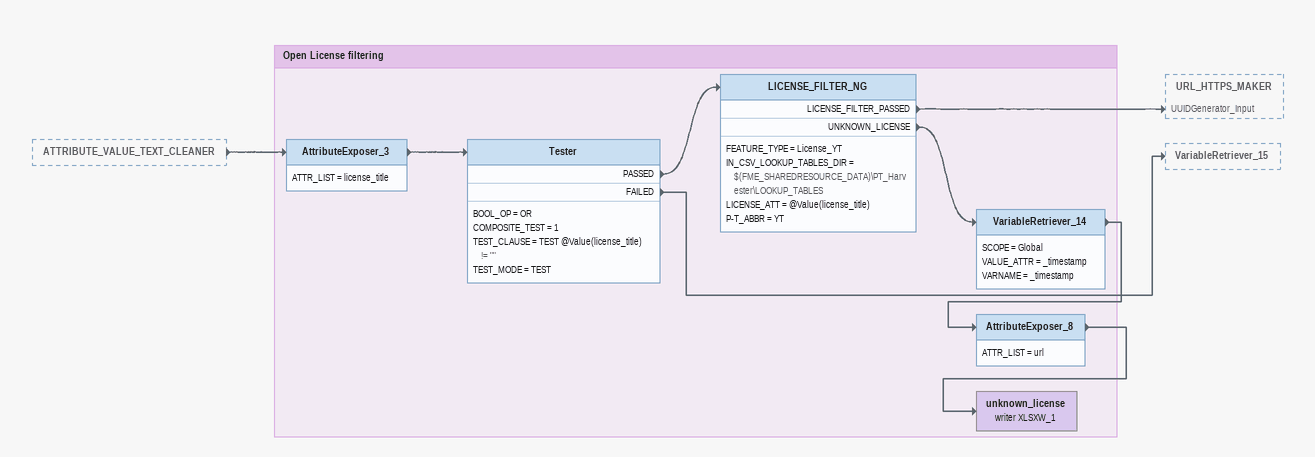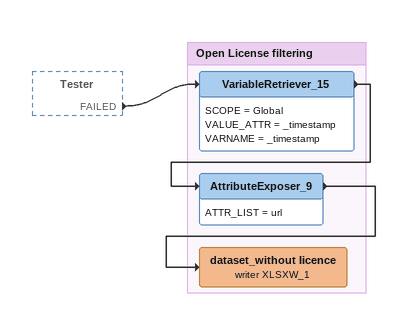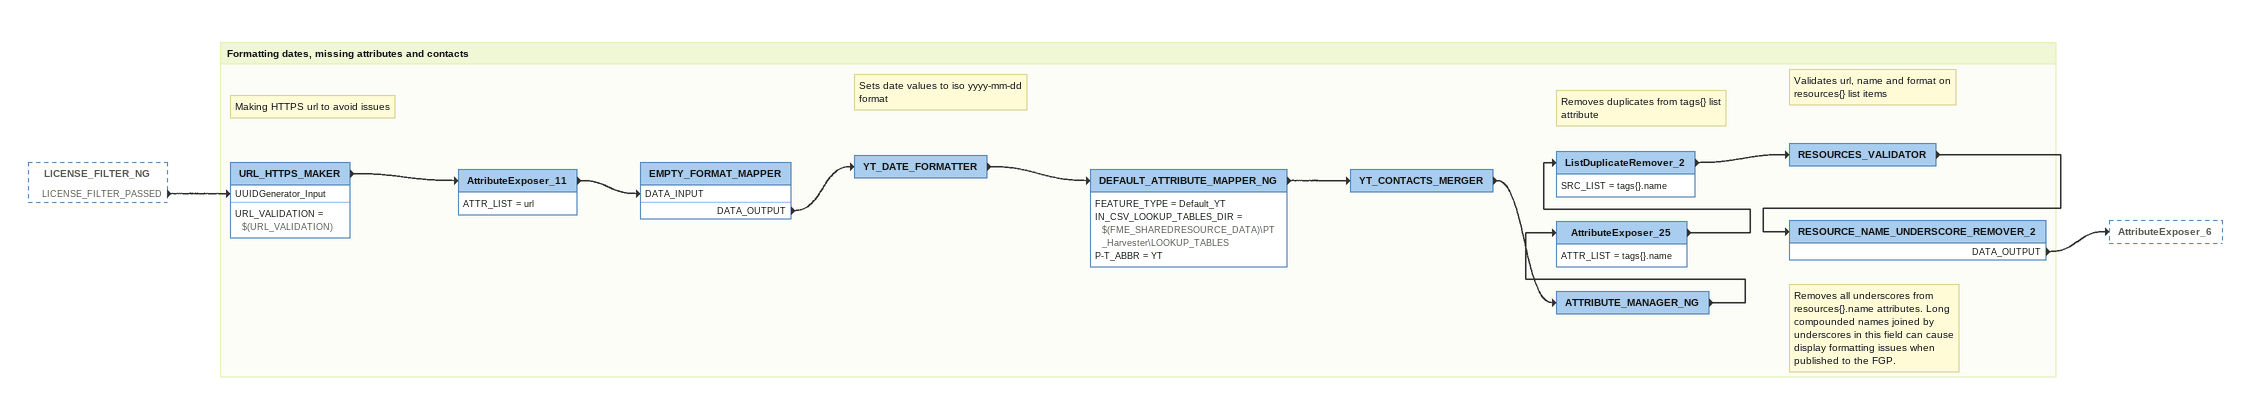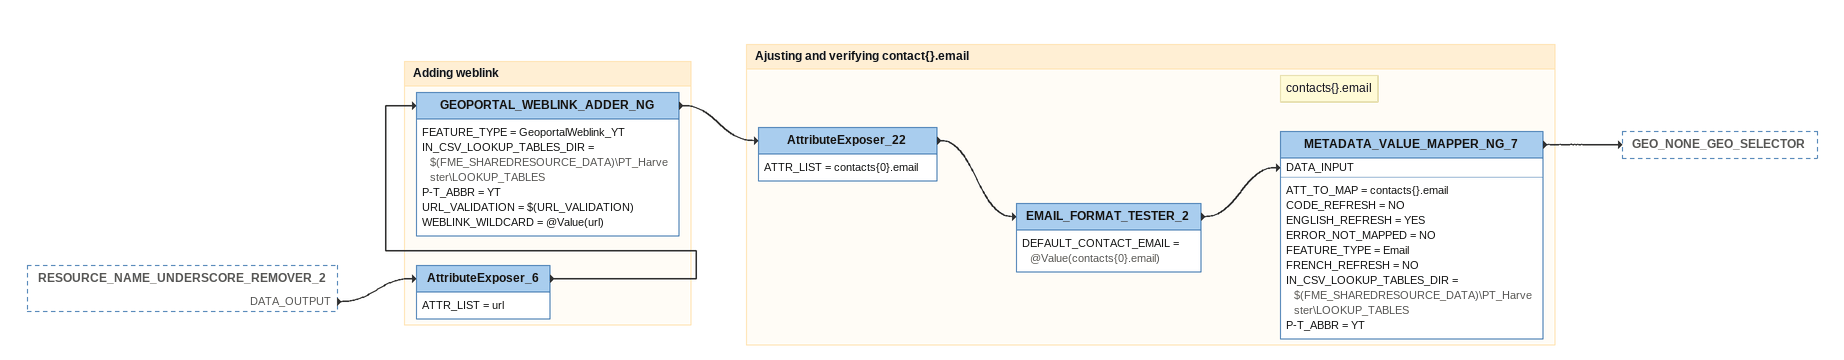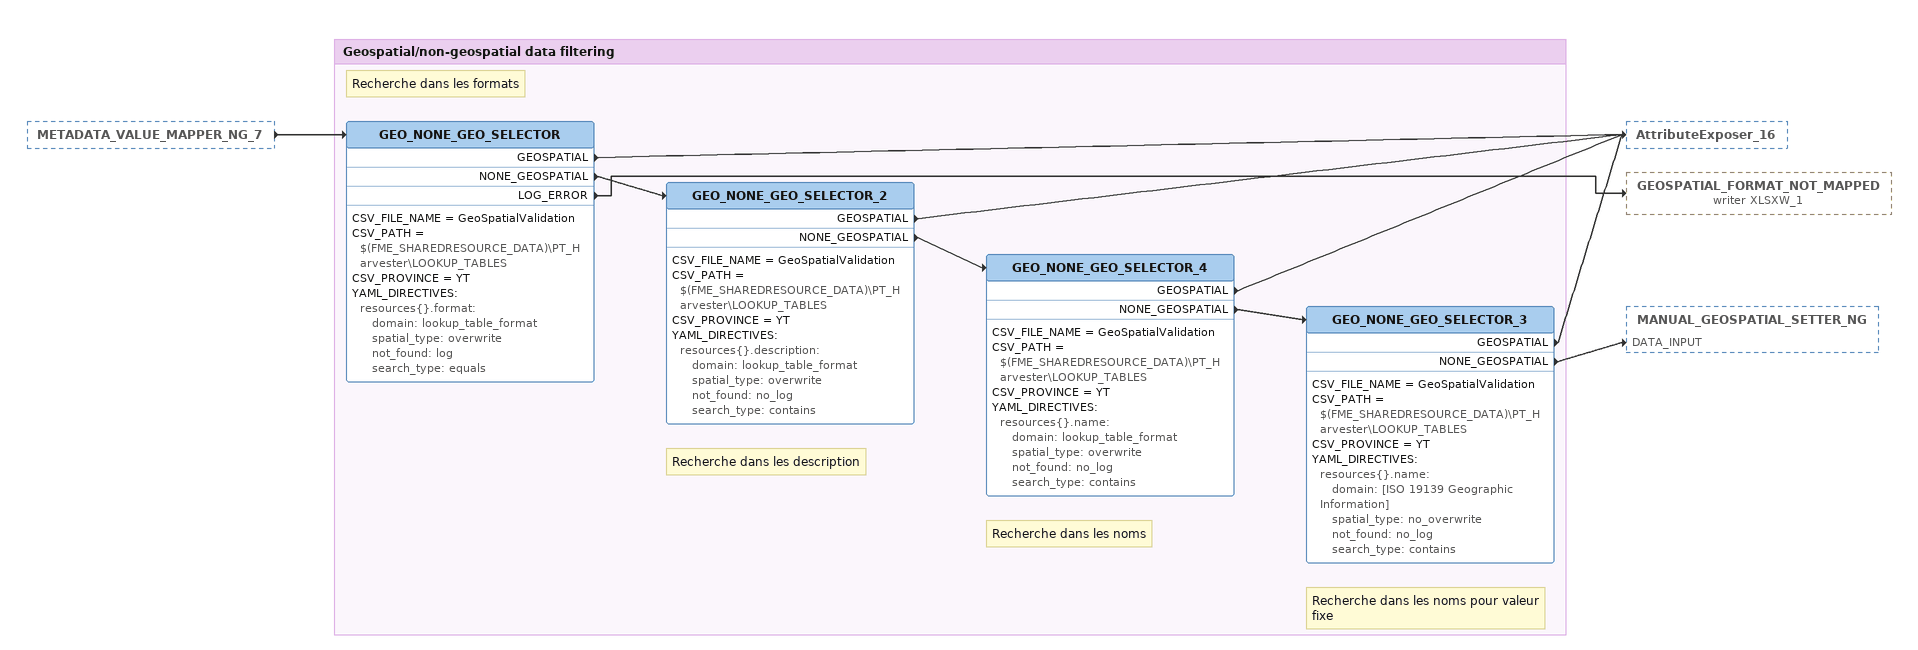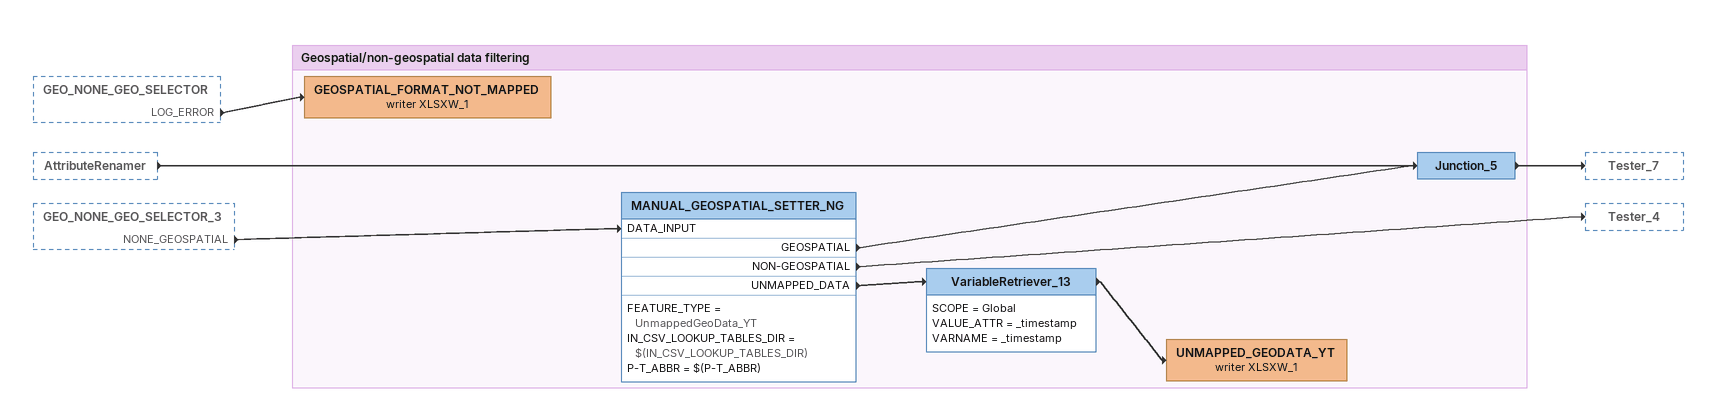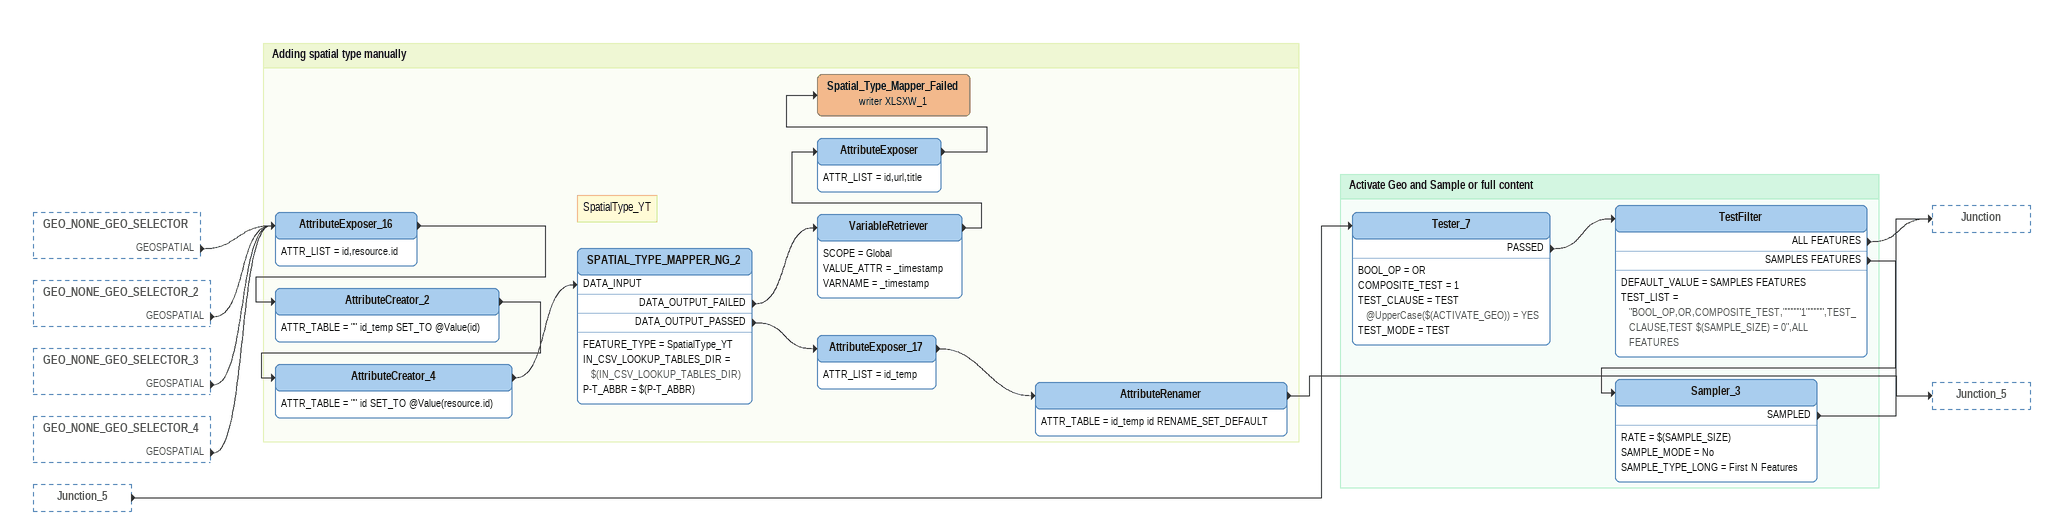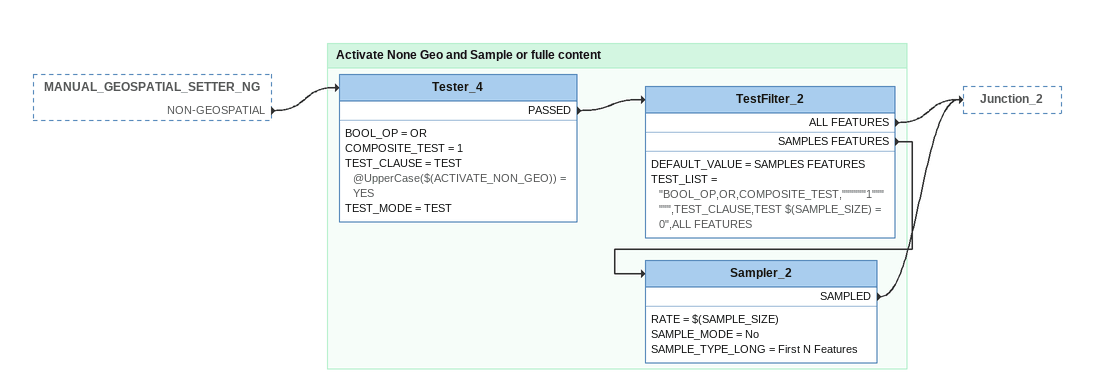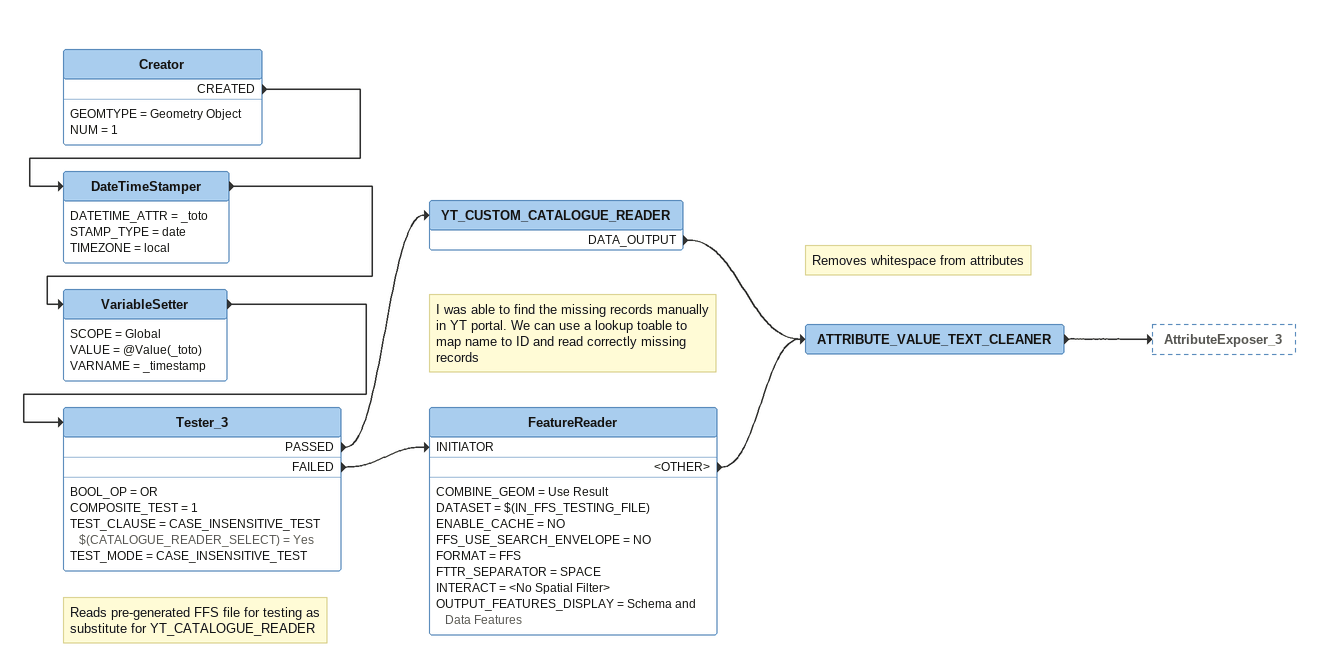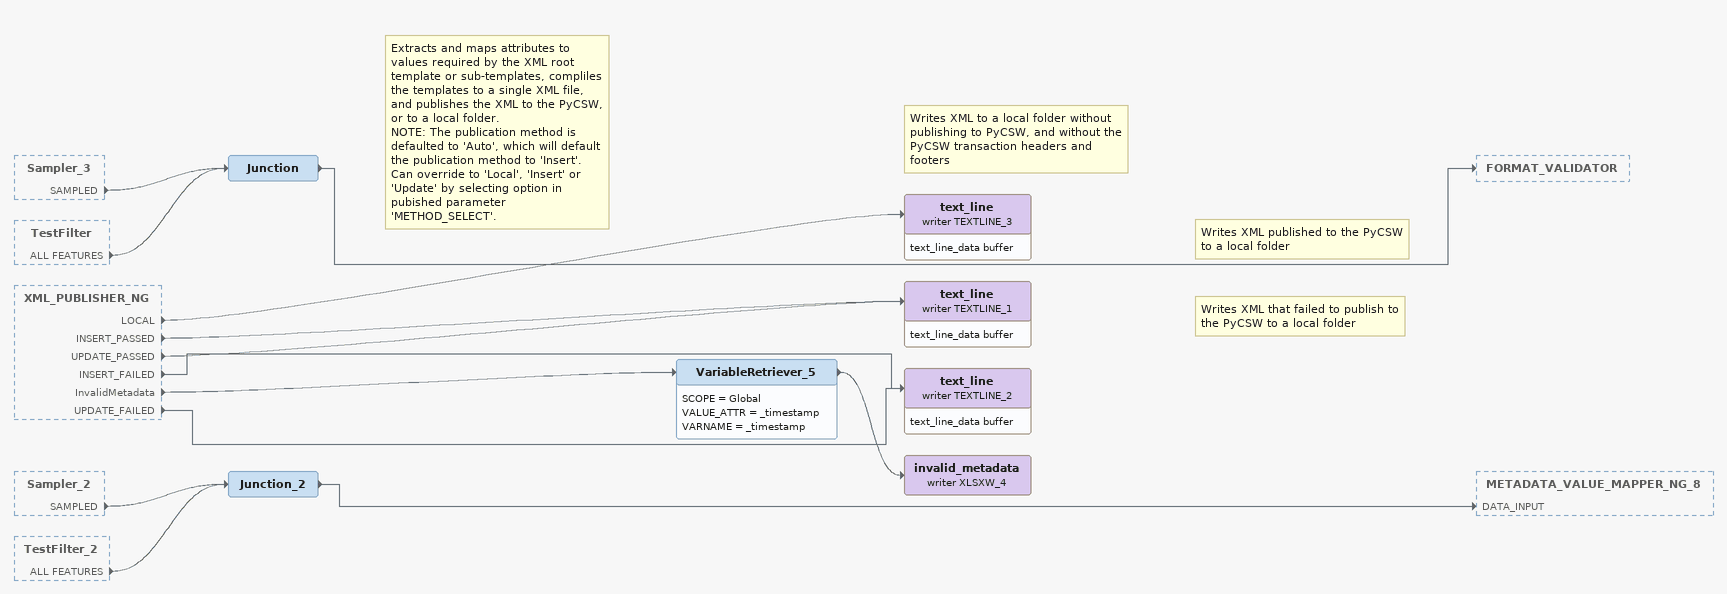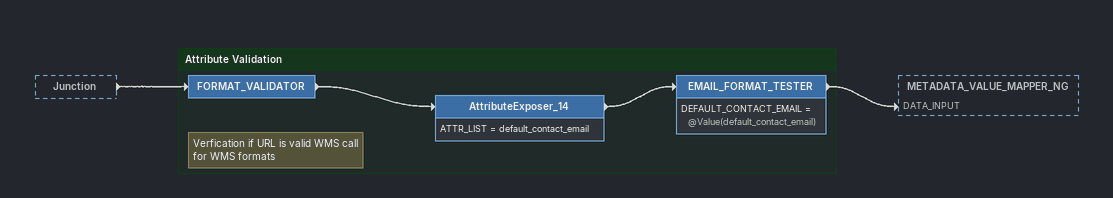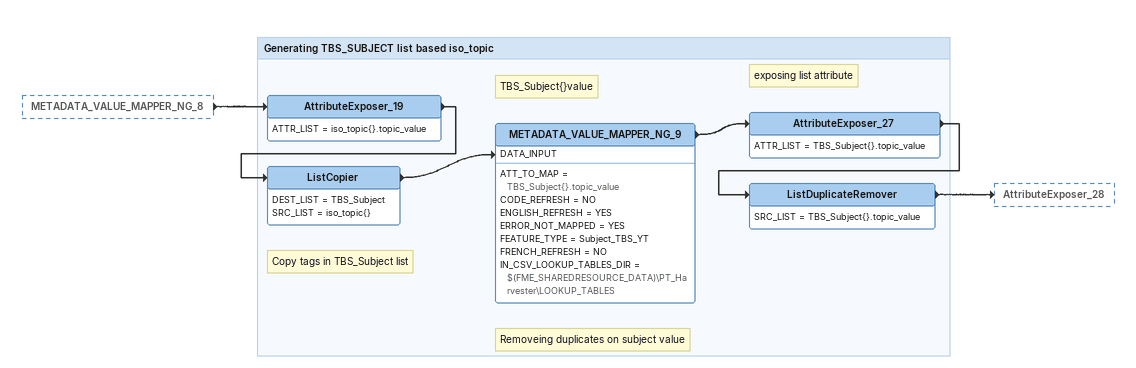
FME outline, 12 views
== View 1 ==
ATTRIBUTE_VALUE_TEXT_CLEANER [outside]
    -> AttributeExposer_3

Bookmark: Open License filtering
AttributeExposer_3
    ATTR_LIST = license_title
    -> Tester
Tester
    BOOL_OP = OR
    COMPOSITE_TEST = 1
    TEST_CLAUSE = TEST @Value(license_title) != ""
    TEST_MODE = TEST
    PASSED -> LICENSE_FILTER_NG
    FAILED -> VariableRetriever_15
LICENSE_FILTER_NG
    FEATURE_TYPE = License_YT
    IN_CSV_LOOKUP_TABLES_DIR = $(FME_SHAREDRESOURCE_DATA)\PT_Harvester\LOOKUP_TABLES
    LICENSE_ATT = @Value(license_title)
    P-T_ABBR = YT
    LICENSE_FILTER_PASSED -> URL_HTTPS_MAKER [UUIDGenerator_Input]
    UNKNOWN_LICENSE -> VariableRetriever_14
VariableRetriever_14
    SCOPE = Global
    VALUE_ATTR = _timestamp
    VARNAME = _timestamp
    -> AttributeExposer_8
AttributeExposer_8
    ATTR_LIST = url
    -> unknown_license (writer XLSXW_1)
unknown_license (writer XLSXW_1)

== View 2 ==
Tester [outside]
    FAILED -> VariableRetriever_15

Bookmark: Open License filtering
VariableRetriever_15
    SCOPE = Global
    VALUE_ATTR = _timestamp
    VARNAME = _timestamp
    -> AttributeExposer_9
AttributeExposer_9
    ATTR_LIST = url
    -> dataset_without licence (writer XLSXW_1)
dataset_without licence (writer XLSXW_1)

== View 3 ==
LICENSE_FILTER_NG [outside]
    LICENSE_FILTER_PASSED -> URL_HTTPS_MAKER [UUIDGenerator_Input]

Bookmark: Formatting dates, missing attributes and contacts
Note: Making HTTPS url to avoid issues
URL_HTTPS_MAKER
    URL_VALIDATION = $(URL_VALIDATION)
    -> AttributeExposer_11
AttributeExposer_11
    ATTR_LIST = url
    -> EMPTY_FORMAT_MAPPER [DATA_INPUT]
EMPTY_FORMAT_MAPPER
    DATA_OUTPUT -> YT_DATE_FORMATTER
Note: Sets date values to iso yyyy-mm-dd format
YT_DATE_FORMATTER
    -> DEFAULT_ATTRIBUTE_MAPPER_NG
DEFAULT_ATTRIBUTE_MAPPER_NG
    FEATURE_TYPE = Default_YT
    IN_CSV_LOOKUP_TABLES_DIR = $(FME_SHAREDRESOURCE_DATA)\PT_Harvester\LOOKUP_TABLES
    P-T_ABBR = YT
    -> YT_CONTACTS_MERGER
YT_CONTACTS_MERGER
    -> ATTRIBUTE_MANAGER_NG
ATTRIBUTE_MANAGER_NG
    -> AttributeExposer_25
AttributeExposer_25
    ATTR_LIST = tags{}.name
    -> ListDuplicateRemover_2
Note: Removes duplicates from tags{} list attribute
ListDuplicateRemover_2
    SRC_LIST = tags{}.name
    -> RESOURCES_VALIDATOR
Note: Validates url, name and format on resources{} list items
RESOURCES_VALIDATOR
    -> RESOURCE_NAME_UNDERSCORE_REMOVER_2
Note: Removes all underscores from resources{}.name attributes. Long compounded names joined by underscores in this field can cause display formatting issues when published to the FGP.
RESOURCE_NAME_UNDERSCORE_REMOVER_2
    DATA_OUTPUT -> AttributeExposer_6

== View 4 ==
RESOURCE_NAME_UNDERSCORE_REMOVER_2 [outside]
    DATA_OUTPUT -> AttributeExposer_6

Bookmark: Adding weblink
AttributeExposer_6
    ATTR_LIST = url
    -> GEOPORTAL_WEBLINK_ADDER_NG
GEOPORTAL_WEBLINK_ADDER_NG
    FEATURE_TYPE = GeoportalWeblink_YT
    IN_CSV_LOOKUP_TABLES_DIR = $(FME_SHAREDRESOURCE_DATA)\PT_Harvester\LOOKUP_TABLES
    P-T_ABBR = YT
    URL_VALIDATION = $(URL_VALIDATION)
    WEBLINK_WILDCARD = @Value(url)
    -> AttributeExposer_22

Bookmark: Ajusting and verifying contact{}.email
AttributeExposer_22
    ATTR_LIST = contacts{0}.email
    -> EMAIL_FORMAT_TESTER_2
EMAIL_FORMAT_TESTER_2
    DEFAULT_CONTACT_EMAIL = @Value(contacts{0}.email)
    -> METADATA_VALUE_MAPPER_NG_7 [DATA_INPUT]
Note: contacts{}.email
METADATA_VALUE_MAPPER_NG_7
    ATT_TO_MAP = contacts{}.email
    CODE_REFRESH = NO
    ENGLISH_REFRESH = YES
    ERROR_NOT_MAPPED = NO
    FEATURE_TYPE = Email
    FRENCH_REFRESH = NO
    IN_CSV_LOOKUP_TABLES_DIR = $(FME_SHAREDRESOURCE_DATA)\PT_Harvester\LOOKUP_TABLES
    P-T_ABBR = YT
    -> GEO_NONE_GEO_SELECTOR

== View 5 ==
METADATA_VALUE_MAPPER_NG_7 [outside]
    -> GEO_NONE_GEO_SELECTOR

Bookmark: Geospatial/non-geospatial data filtering
Note: Recherche dans les formats
GEO_NONE_GEO_SELECTOR
    CSV_FILE_NAME = GeoSpatialValidation
    CSV_PATH = $(FME_SHAREDRESOURCE_DATA)\PT_Harvester\LOOKUP_TABLES
    CSV_PROVINCE = YT
    YAML_DIRECTIVES:
      resources{}.format:
         domain: lookup_table_format
         spatial_type: overwrite
         not_found: log
         search_type: equals
    GEOSPATIAL -> AttributeExposer_16
    NONE_GEOSPATIAL -> GEO_NONE_GEO_SELECTOR_2
    LOG_ERROR -> GEOSPATIAL_FORMAT_NOT_MAPPED (writer XLSXW_1)
Note: Recherche dans les description
GEO_NONE_GEO_SELECTOR_2
    CSV_FILE_NAME = GeoSpatialValidation
    CSV_PATH = $(FME_SHAREDRESOURCE_DATA)\PT_Harvester\LOOKUP_TABLES
    CSV_PROVINCE = YT
    YAML_DIRECTIVES:
      resources{}.description:
         domain: lookup_table_format
         spatial_type: overwrite
         not_found: no_log
         search_type: contains
    GEOSPATIAL -> AttributeExposer_16
    NONE_GEOSPATIAL -> GEO_NONE_GEO_SELECTOR_4
Note: Recherche dans les noms
GEO_NONE_GEO_SELECTOR_4
    CSV_FILE_NAME = GeoSpatialValidation
    CSV_PATH = $(FME_SHAREDRESOURCE_DATA)\PT_Harvester\LOOKUP_TABLES
    CSV_PROVINCE = YT
    YAML_DIRECTIVES:
      resources{}.name:
         domain: lookup_table_format
         spatial_type: overwrite
         not_found: no_log
         search_type: contains
    GEOSPATIAL -> AttributeExposer_16
    NONE_GEOSPATIAL -> GEO_NONE_GEO_SELECTOR_3
Note: Recherche dans les noms pour valeur fixe
GEO_NONE_GEO_SELECTOR_3
    CSV_FILE_NAME = GeoSpatialValidation
    CSV_PATH = $(FME_SHAREDRESOURCE_DATA)\PT_Harvester\LOOKUP_TABLES
    CSV_PROVINCE = YT
    YAML_DIRECTIVES:
      resources{}.name:
         domain: [ISO 19139 Geographic Information]
         spatial_type: no_overwrite
         not_found: no_log
         search_type: contains
    GEOSPATIAL -> AttributeExposer_16
    NONE_GEOSPATIAL -> MANUAL_GEOSPATIAL_SETTER_NG [DATA_INPUT]

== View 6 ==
GEO_NONE_GEO_SELECTOR [outside]
    LOG_ERROR -> GEOSPATIAL_FORMAT_NOT_MAPPED (writer XLSXW_1)
AttributeRenamer [outside]
    -> Junction_5
GEO_NONE_GEO_SELECTOR_3 [outside]
    NONE_GEOSPATIAL -> MANUAL_GEOSPATIAL_SETTER_NG [DATA_INPUT]

Bookmark: Geospatial/non-geospatial data filtering
MANUAL_GEOSPATIAL_SETTER_NG
    FEATURE_TYPE = UnmappedGeoData_YT
    IN_CSV_LOOKUP_TABLES_DIR = $(IN_CSV_LOOKUP_TABLES_DIR)
    P-T_ABBR = $(P-T_ABBR)
    GEOSPATIAL -> Junction_5
    NON-GEOSPATIAL -> Tester_4
    UNMAPPED_DATA -> VariableRetriever_13
Junction_5
    -> Tester_7
VariableRetriever_13
    SCOPE = Global
    VALUE_ATTR = _timestamp
    VARNAME = _timestamp
    -> UNMAPPED_GEODATA_YT (writer XLSXW_1)
UNMAPPED_GEODATA_YT (writer XLSXW_1)
GEOSPATIAL_FORMAT_NOT_MAPPED (writer XLSXW_1)

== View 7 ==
GEO_NONE_GEO_SELECTOR [outside]
    GEOSPATIAL -> AttributeExposer_16
GEO_NONE_GEO_SELECTOR_2 [outside]
    GEOSPATIAL -> AttributeExposer_16
GEO_NONE_GEO_SELECTOR_3 [outside]
    GEOSPATIAL -> AttributeExposer_16
GEO_NONE_GEO_SELECTOR_4 [outside]
    GEOSPATIAL -> AttributeExposer_16
Junction_5 [outside]
    -> Tester_7

Bookmark: Adding spatial type manually
AttributeExposer_16
    ATTR_LIST = id,resource.id
    -> AttributeCreator_2
AttributeCreator_2
    ATTR_TABLE = "" id_temp SET_TO @Value(id)
    -> AttributeCreator_4
AttributeCreator_4
    ATTR_TABLE = "" id SET_TO @Value(resource.id)
    -> SPATIAL_TYPE_MAPPER_NG_2 [DATA_INPUT]
Note: SpatialType_YT
SPATIAL_TYPE_MAPPER_NG_2
    FEATURE_TYPE = SpatialType_YT
    IN_CSV_LOOKUP_TABLES_DIR = $(IN_CSV_LOOKUP_TABLES_DIR)
    P-T_ABBR = $(P-T_ABBR)
    DATA_OUTPUT_FAILED -> VariableRetriever
    DATA_OUTPUT_PASSED -> AttributeExposer_17
VariableRetriever
    SCOPE = Global
    VALUE_ATTR = _timestamp
    VARNAME = _timestamp
    -> AttributeExposer
AttributeExposer
    ATTR_LIST = id,url,title
    -> Spatial_Type_Mapper_Failed (writer XLSXW_1)
Spatial_Type_Mapper_Failed (writer XLSXW_1)
AttributeExposer_17
    ATTR_LIST = id_temp
    -> AttributeRenamer
AttributeRenamer
    ATTR_TABLE = id_temp id RENAME_SET_DEFAULT
    -> Junction_5

Bookmark: Activate Geo and Sample or full content
Tester_7
    BOOL_OP = OR
    COMPOSITE_TEST = 1
    TEST_CLAUSE = TEST @UpperCase($(ACTIVATE_GEO)) = YES
    TEST_MODE = TEST
    PASSED -> TestFilter
TestFilter
    DEFAULT_VALUE = SAMPLES FEATURES
    TEST_LIST = "BOOL_OP,OR,COMPOSITE_TEST,""""""1"""""",TEST_CLAUSE,TEST $(SAMPLE_SIZE) = 0",ALL FEATURES
    ALL FEATURES -> Junction
    SAMPLES FEATURES -> Sampler_3
Sampler_3
    RATE = $(SAMPLE_SIZE)
    SAMPLE_MODE = No
    SAMPLE_TYPE_LONG = First N Features
    SAMPLED -> Junction

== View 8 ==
MANUAL_GEOSPATIAL_SETTER_NG [outside]
    NON-GEOSPATIAL -> Tester_4

Bookmark: Activate None Geo and Sample or fulle content
Tester_4
    BOOL_OP = OR
    COMPOSITE_TEST = 1
    TEST_CLAUSE = TEST @UpperCase($(ACTIVATE_NON_GEO)) = YES
    TEST_MODE = TEST
    PASSED -> TestFilter_2
TestFilter_2
    DEFAULT_VALUE = SAMPLES FEATURES
    TEST_LIST = "BOOL_OP,OR,COMPOSITE_TEST,""""""1"""""",TEST_CLAUSE,TEST $(SAMPLE_SIZE) = 0",ALL FEATURES
    ALL FEATURES -> Junction_2
    SAMPLES FEATURES -> Sampler_2
Sampler_2
    RATE = $(SAMPLE_SIZE)
    SAMPLE_MODE = No
    SAMPLE_TYPE_LONG = First N Features
    SAMPLED -> Junction_2

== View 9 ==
Creator
    GEOMTYPE = Geometry Object
    NUM = 1
    CREATED -> DateTimeStamper
DateTimeStamper
    DATETIME_ATTR = _toto
    STAMP_TYPE = date
    TIMEZONE = local
    -> VariableSetter
VariableSetter
    SCOPE = Global
    VALUE = @Value(_toto)
    VARNAME = _timestamp
    -> Tester_3
Tester_3
    BOOL_OP = OR
    COMPOSITE_TEST = 1
    TEST_CLAUSE = CASE_INSENSITIVE_TEST $(CATALOGUE_READER_SELECT) = Yes
    TEST_MODE = CASE_INSENSITIVE_TEST
    PASSED -> YT_CUSTOM_CATALOGUE_READER
    FAILED -> FeatureReader [INITIATOR]
Note: I was able to find the missing records manually in YT portal. We can use a lookup toable to map name to ID and read correctly missing records
YT_CUSTOM_CATALOGUE_READER
    DATA_OUTPUT -> ATTRIBUTE_VALUE_TEXT_CLEANER
Note: Reads pre-generated FFS file for testing as substitute for YT_CATALOGUE_READER
FeatureReader
    COMBINE_GEOM = Use Result
    DATASET = $(IN_FFS_TESTING_FILE)
    ENABLE_CACHE = NO
    FFS_USE_SEARCH_ENVELOPE = NO
    FORMAT = FFS
    FTTR_SEPARATOR = SPACE
    INTERACT = <No Spatial Filter>
    OUTPUT_FEATURES_DISPLAY = Schema and Data Features
    <OTHER> -> ATTRIBUTE_VALUE_TEXT_CLEANER
Note: Removes whitespace from attributes
ATTRIBUTE_VALUE_TEXT_CLEANER
    -> AttributeExposer_3

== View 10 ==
Sampler_3 [outside]
    SAMPLED -> Junction
TestFilter [outside]
    ALL FEATURES -> Junction
XML_PUBLISHER_NG [outside]
    LOCAL -> text_line (writer TEXTLINE_3)
    INSERT_PASSED -> text_line (writer TEXTLINE_1)
    UPDATE_PASSED -> text_line (writer TEXTLINE_1)
    INSERT_FAILED -> text_line (writer TEXTLINE_2)
    InvalidMetadata -> VariableRetriever_5
    UPDATE_FAILED -> text_line (writer TEXTLINE_2)
Sampler_2 [outside]
    SAMPLED -> Junction_2
TestFilter_2 [outside]
    ALL FEATURES -> Junction_2
Junction
    -> FORMAT_VALIDATOR
Note: Writes XML to a local folder without publishing to PyCSW, and without the PyCSW transaction headers and footers
text_line (writer TEXTLINE_3)
    attributes: text_line_data buffer
Note: Writes XML published to the PyCSW to a local folder
text_line (writer TEXTLINE_1)
    attributes: text_line_data buffer
Note: Writes XML that failed to publish to the PyCSW to a local folder
text_line (writer TEXTLINE_2)
    attributes: text_line_data buffer
Note: Extracts and maps attributes to values required by the XML root template or sub-templates, compliles the templates to a single XML file, and publishes the XML to the PyCSW, or to a local folder. / NOTE: The publication method is defaulted to 'Auto', which will default the publication method to 'Insert'. Can override to 'Local', 'Insert' or 'Update' by selecting option in pubished parameter 'METHOD_SELECT'.
VariableRetriever_5
    SCOPE = Global
    VALUE_ATTR = _timestamp
    VARNAME = _timestamp
    -> invalid_metadata (writer XLSXW_4)
invalid_metadata (writer XLSXW_4)
Junction_2
    -> METADATA_VALUE_MAPPER_NG_8 [DATA_INPUT]

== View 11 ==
Junction [outside]
    -> FORMAT_VALIDATOR

Bookmark: Attribute Validation
Note: Verfication if URL is valid WMS call for WMS formats
FORMAT_VALIDATOR
    -> AttributeExposer_14
AttributeExposer_14
    ATTR_LIST = default_contact_email
    -> EMAIL_FORMAT_TESTER
EMAIL_FORMAT_TESTER
    DEFAULT_CONTACT_EMAIL = @Value(default_contact_email)
    -> METADATA_VALUE_MAPPER_NG [DATA_INPUT]

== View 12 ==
METADATA_VALUE_MAPPER_NG_8 [outside]
    -> AttributeExposer_19

Bookmark: Generating TBS_SUBJECT list based iso_topic
AttributeExposer_19
    ATTR_LIST = iso_topic{}.topic_value
    -> ListCopier
Note: Copy tags in TBS_Subject list
ListCopier
    DEST_LIST = TBS_Subject
    SRC_LIST = iso_topic{}
    -> METADATA_VALUE_MAPPER_NG_9 [DATA_INPUT]
Note: TBS_Subject{}value
METADATA_VALUE_MAPPER_NG_9
    ATT_TO_MAP = TBS_Subject{}.topic_value
    CODE_REFRESH = NO
    ENGLISH_REFRESH = YES
    ERROR_NOT_MAPPED = YES
    FEATURE_TYPE = Subject_TBS_YT
    FRENCH_REFRESH = NO
    IN_CSV_LOOKUP_TABLES_DIR = $(FME_SHAREDRESOURCE_DATA)\PT_Harvester\LOOKUP_TABLES
    -> AttributeExposer_27
Note: exposing list attribute
AttributeExposer_27
    ATTR_LIST = TBS_Subject{}.topic_value
    -> ListDuplicateRemover
Note: Removeing duplicates on subject value
ListDuplicateRemover
    SRC_LIST = TBS_Subject{}.topic_value
    -> AttributeExposer_28
